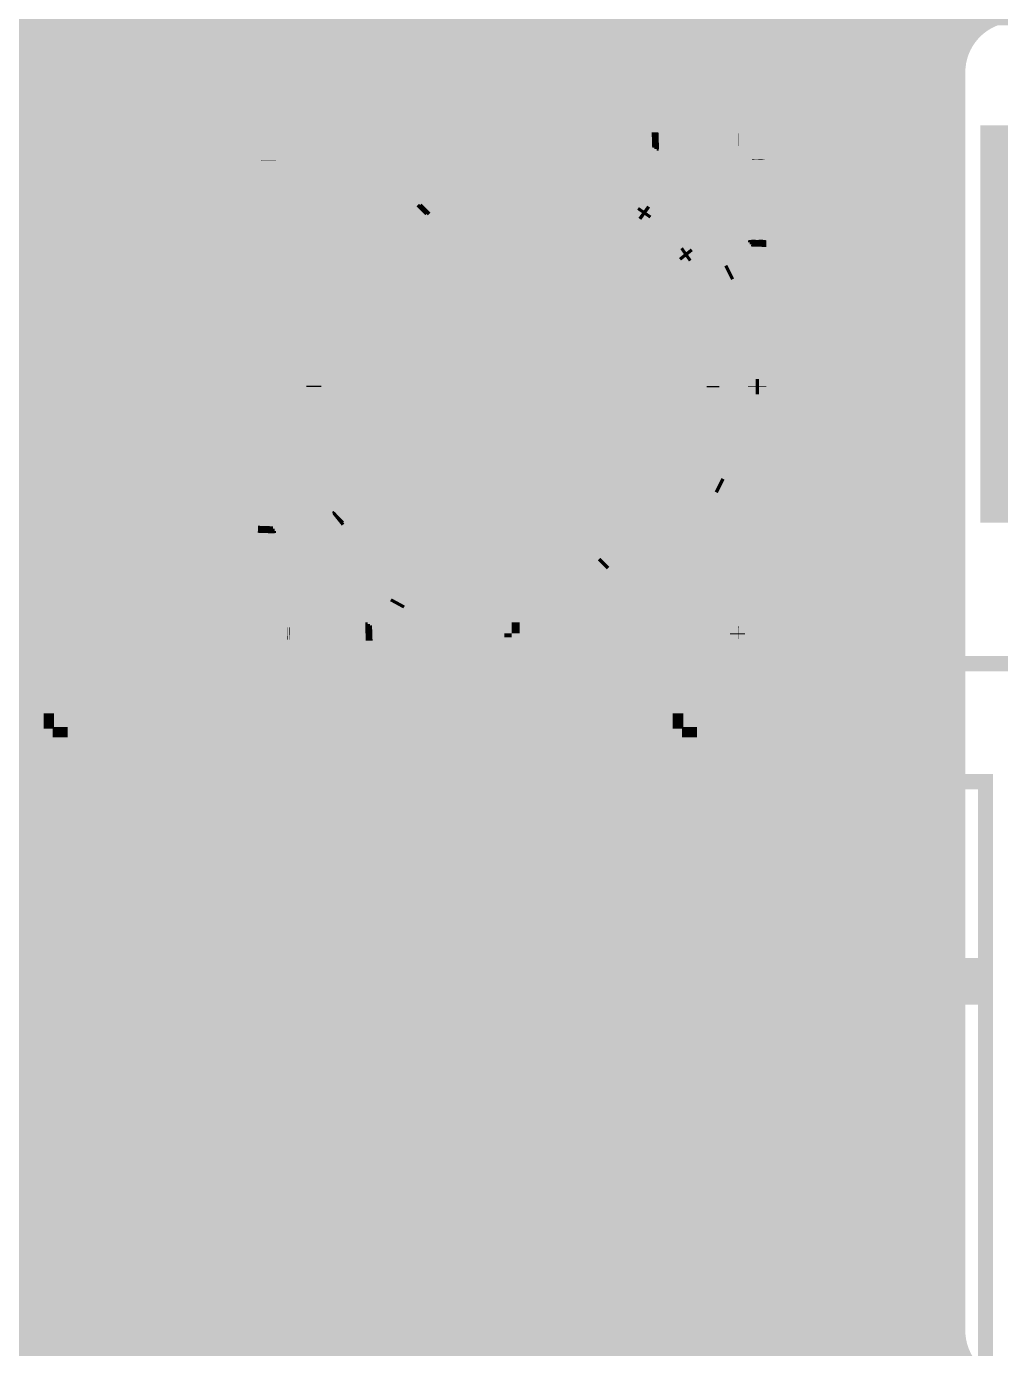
# Model space of a CAD drawing. Extents: x -18 to 155, y -91 to 215.
# Drawn here: x 106.22 to 116.05, y 187.78 to 201.12 of the extents above; entities that cross this region are included whole.
import ezdxf

# ---------------------------------------------------------------- set-up
doc = ezdxf.new("R2010")
doc.units = 0
doc.header["$MEASUREMENT"] = 0
doc.layers.get('0').update_dxf_attribs({"linetype": 'CONTINUOUS'})
for name, color, linetype in [('25-334-0_BOT', 7, 'CONTINUOUS'), ('25-334-0_DRD', 7, 'CONTINUOUS'), ('25-334-0_DRL', 2, 'CONTINUOUS'), ('25-334-0_IN1', 4, 'CONTINUOUS'), ('25-334-0_IN2', 3, 'CONTINUOUS'), ('25-334-0_SMT', 10, 'CONTINUOUS'), ('25-334-0_SPT', 14, 'CONTINUOUS'), ('25-334-0_SST', 12, 'CONTINUOUS'), ('25-334-0_TOP', 11, 'CONTINUOUS'), ('THRUHOLE_TAP', 15, 'CONTINUOUS')]:
    doc.layers.add(name, color=color, linetype=linetype)

# ---------------------------------------------------------------- blocks, each defined once
blk = doc.blocks.new('ROUND_67')
at = {"const_width": 0.35052}
blk.add_lwpolyline([(-0.17526, 0, 1), (0.17526, 0, 1)], format="xyb", close=True, dxfattribs=at)
blk = doc.blocks.new('ROUND_89')
at = {"const_width": 0.10033}
blk.add_lwpolyline([(-0.050164, 0, 1), (0.050164, 0, 1)], format="xyb", close=True, dxfattribs=at)
blk = doc.blocks.new('ROUND_70')
at = {"const_width": 0.35052}
blk.add_lwpolyline([(-0.17526, 0, 1), (0.17526, 0, 1)], format="xyb", close=True, dxfattribs=at)
blk = doc.blocks.new('RECTANGLE_5')
blk.add_solid([(0.4826, 0.4064), (0.4826, -0.4064), (-0.4826, 0.4064), (-0.4826, -0.4064)])
blk = doc.blocks.new('RECTANGLE_6')
blk.add_solid([(1.12522, 1.14935), (1.12522, -1.14935), (-1.12522, 1.14935), (-1.12522, -1.14935)])
blk = doc.blocks.new('RECTANGLE_42')
blk.add_solid([(0.8636, 2.0066), (0.8636, -2.0066), (-0.8636, 2.0066), (-0.8636, -2.0066)])
blk = doc.blocks.new('ROUND_36')
at = {"const_width": 0.23749}
blk.add_lwpolyline([(-0.118744, 0, 1), (0.118744, 0, 1)], format="xyb", close=True, dxfattribs=at)
blk = doc.blocks.new('ROUND_77')
at = {"const_width": 0.10033}
blk.add_lwpolyline([(-0.050164, 0, 1), (0.050164, 0, 1)], format="xyb", close=True, dxfattribs=at)

msp = doc.modelspace()

# ---------------------------------------------------------------- linework, layer by layer
at = {"layer": '25-334-0_BOT', "const_width": 0.254}
for points in [[(106.299, 214.122), (106.299, 179.0446)], [(106.5276, 214.122), (106.5276, 179.0446)], [(106.7562, 214.122), (106.7562, 179.0446)], [(106.9848, 214.122), (106.9848, 179.0446)], [(107.2134, 214.122), (107.2134, 179.0446)], [(107.442, 214.122), (107.442, 179.0446)], [(107.6706, 214.122), (107.6706, 179.0446)], [(107.8992, 214.122), (107.8992, 179.0446)], [(108.1278, 214.122), (108.1278, 179.0446)], [(108.3564, 214.122), (108.3564, 179.0446)], [(108.585, 214.122), (108.585, 179.0446)], [(108.8136, 214.122), (108.8136, 179.0446)], [(109.0422, 214.122), (109.0422, 179.0446)], [(109.2708, 214.122), (109.2708, 179.0446)], [(109.4994, 214.122), (109.4994, 179.0446)], [(109.728, 214.122), (109.728, 179.0446)], [(109.9566, 214.122), (109.9566, 179.0446)], [(110.1852, 214.122), (110.1852, 179.0446)], [(110.4138, 214.122), (110.4138, 179.0446)], [(110.6424, 214.122), (110.6424, 179.0446)], [(110.871, 214.122), (110.871, 179.0446)], [(111.0996, 214.122), (111.0996, 179.0446)], [(111.3282, 214.122), (111.3282, 179.0446)], [(111.5568, 214.122), (111.5568, 179.0446)], [(111.7854, 214.122), (111.7854, 179.0446)], [(112.014, 214.122), (112.014, 179.0446)], [(112.2426, 214.122), (112.2426, 179.0446)], [(112.4712, 214.122), (112.4712, 179.0446)], [(112.6998, 214.122), (112.6998, 179.0446)], [(112.9284, 214.122), (112.9284, 179.0446)], [(113.157, 214.122), (113.157, 179.0446)], [(113.3856, 214.122), (113.3856, 179.18938)], [(113.6142, 214.122), (113.6142, 179.2732)], [(113.8428, 214.122), (113.8428, 179.29098)], [(114.0714, 214.122), (114.0714, 179.24526)], [(114.3, 214.122), (114.3, 179.12588)], [(114.5286, 214.122), (114.5286, 178.87442)], [(114.7572, 203.59624), (114.7572, 166.1922)], [(114.9858, 203.59624), (114.9858, 166.4208)], [(115.2144, 203.59624), (115.2144, 166.6494)], [(115.443, 203.59624), (115.443, 166.878)], [(115.6716, 203.59624), (115.6716, 201.0029)], [(115.9002, 203.59624), (115.9002, 201.21626)], [(115.85956, 201.1934), (103.632, 201.1934)], [(115.64874, 200.9648), (103.68534, 200.9648)], [(115.57508, 200.7362), (103.70566, 200.7362)], [(115.57, 200.66), (115.57, 187.96)], [(115.57, 200.5076), (103.70058, 200.5076)], [(115.57, 200.279), (103.66248, 200.279)], [(115.57, 200.0504), (103.59136, 200.0504)], [(115.57, 199.8218), (103.48468, 199.8218)], [(115.57, 199.5932), (103.33228, 199.5932)], [(115.57, 199.3646), (103.11638, 199.3646)], [(115.57, 199.136), (102.79126, 199.136)], [(115.57, 198.9074), (95.758, 198.9074)], [(115.57, 198.6788), (95.758, 198.6788)], [(115.57, 198.4502), (95.758, 198.4502)], [(115.57, 198.2216), (95.758, 198.2216)], [(115.57, 197.993), (95.758, 197.993)], [(115.57, 197.7644), (95.758, 197.7644)], [(115.57, 197.5358), (95.758, 197.5358)], [(115.57, 197.3072), (95.758, 197.3072)], [(115.57, 197.0786), (95.758, 197.0786)], [(115.57, 196.85), (95.758, 196.85)], [(115.57, 196.6214), (95.758, 196.6214)], [(115.57, 196.3928), (95.758, 196.3928)], [(115.57, 196.1642), (95.758, 196.1642)], [(115.57, 195.9356), (95.758, 195.9356)], [(115.57, 195.707), (95.758, 195.707)], [(115.57, 195.4784), (95.758, 195.4784)], [(115.57, 195.2498), (95.758, 195.2498)], [(115.57, 195.0212), (95.758, 195.0212)], [(115.57, 194.7926), (95.758, 194.7926)], [(115.57, 194.564), (95.758, 194.564)], [(115.57, 194.3354), (102.5398, 194.3354)], [(115.57, 194.1068), (102.97668, 194.1068)], [(115.57, 193.8782), (103.23576, 193.8782)], [(115.57, 193.6496), (103.4161, 193.6496)], [(115.57, 193.421), (103.5431, 193.421)], [(115.57, 193.1924), (103.632, 193.1924)], [(115.57, 192.9638), (103.68534, 192.9638)], [(115.57, 192.7352), (103.70566, 192.7352)], [(115.57, 192.5066), (103.69804, 192.5066)], [(115.57, 192.278), (103.66248, 192.278)], [(115.57, 192.0494), (103.59136, 192.0494)], [(115.57, 191.8208), (103.48468, 191.8208)], [(115.57, 191.5922), (103.33228, 191.5922)], [(115.57, 191.3636), (103.11638, 191.3636)], [(115.57, 191.135), (102.78872, 191.135)], [(115.57, 190.9064), (94.6404, 190.9064)], [(115.57, 190.6778), (94.4118, 190.6778)], [(115.57, 190.4492), (94.1832, 190.4492)], [(115.57, 190.2206), (93.9546, 190.2206)], [(115.57, 189.992), (93.726, 189.992)], [(115.57, 189.7634), (93.4974, 189.7634)], [(115.57, 189.5348), (93.2688, 189.5348)], [(115.57, 189.3062), (93.0402, 189.3062)], [(115.57, 189.0776), (92.8116, 189.0776)], [(115.57, 188.849), (92.583, 188.849)], [(115.57, 188.6204), (92.3544, 188.6204)], [(115.57, 188.3918), (92.1258, 188.3918)], [(115.57, 188.1632), (91.8972, 188.1632)], [(115.57, 187.9346), (91.6686, 187.9346)], [(115.62334, 187.706), (91.44, 187.706)]]:
    msp.add_lwpolyline(points, dxfattribs=at)
for points in [[(116.205, 201.295, 0.4142136), (115.57, 200.66)], [(115.57, 187.96, 0.4142136), (116.205, 187.325)]]:
    msp.add_lwpolyline(points, format="xyb", dxfattribs=at)
at = {"layer": '25-334-0_DRD', "const_width": 0.254}
for points in [[(111.76, 191.135), (110.49, 189.865)], [(111.76, 189.865), (110.49, 191.135)], [(111.76, 191.135), (110.49, 189.865)], [(111.76, 189.865), (110.49, 191.135)]]:
    msp.add_lwpolyline(points, dxfattribs=at)
at = {"layer": '25-334-0_SMT', "const_width": 0.127}
for points in [[(108.8517, 199.9742, 0.4142136), (108.65358, 199.77608)], [(113.60912, 199.7837, 0.4142136), (113.411, 199.98182)], [(110.20298, 199.263, 0.2845461), (109.11078, 197.4977)], [(113.15192, 197.49262, 0.2736465), (112.03432, 199.29602)], [(109.11078, 197.485, 0.2736465), (110.22838, 195.6816)], [(112.05972, 195.71462, 0.2848581), (113.15446, 197.47992)], [(113.411, 195.00342, 0.4142136), (113.60912, 195.20154)], [(108.65358, 195.19392, 0.4142136), (108.8517, 194.9958)]]:
    msp.add_lwpolyline(points, format="xyb", dxfattribs=at)
for points in [[(110.22838, 199.898), (108.69676, 199.898)], [(108.75518, 199.9488), (108.75518, 195.0212)], [(110.22838, 199.9742), (108.85678, 199.9742), (108.8517, 199.9742)], [(108.86948, 199.9742), (108.86948, 194.9958)], [(108.98378, 199.9742), (108.98378, 194.9958)], [(109.09808, 199.9742), (109.09808, 194.9958)], [(109.21238, 199.9742), (109.21238, 198.12508)], [(109.32668, 199.9742), (109.32668, 198.39686)], [(109.44098, 199.9742), (109.44098, 198.5899)], [(109.55528, 199.9742), (109.55528, 198.74484)], [(109.66958, 199.9742), (109.66958, 198.87438)], [(109.78388, 199.9742), (109.78388, 198.98106)], [(109.89818, 199.9742), (109.89818, 199.07504)], [(110.01248, 199.9742), (110.01248, 199.15378)], [(110.12678, 199.9742), (110.12678, 199.22236)], [(110.22838, 199.9742), (110.22838, 199.2884)], [(112.03432, 199.98182), (112.03432, 199.29602)], [(113.40592, 199.98182), (112.03432, 199.98182)], [(113.56594, 199.90562), (112.03432, 199.90562)], [(112.13592, 199.98182), (112.13592, 199.2376)], [(112.25022, 199.98182), (112.25022, 199.16648)], [(112.36452, 199.98182), (112.36452, 199.08012)], [(112.47882, 199.98182), (112.47882, 198.9836)], [(112.59312, 199.98182), (112.59312, 198.8693)], [(112.70742, 199.98182), (112.70742, 198.73722)], [(112.82172, 199.98182), (112.82172, 198.57466)], [(112.93602, 199.98182), (112.93602, 198.374)], [(113.05032, 199.98182), (113.05032, 198.09206)], [(113.16462, 199.98182), (113.16462, 195.00342)], [(113.27892, 199.98182), (113.27892, 195.00342)], [(113.39322, 199.98182), (113.39322, 195.00342)], [(113.411, 199.98182), (113.40592, 199.98182)], [(113.50752, 199.95642), (113.50752, 195.02882)], [(110.22838, 199.7837), (108.65358, 199.7837)], [(108.65358, 199.77608), (108.65364, 199.771)], [(108.65358, 199.771), (108.65358, 195.199), (108.65358, 195.19392)], [(113.60912, 199.79132), (112.03432, 199.79132)], [(113.60912, 199.77862), (113.60892, 199.78369)], [(113.60912, 199.77862), (113.60912, 195.20662), (113.60912, 195.20154)], [(110.22838, 199.6694), (108.65358, 199.6694)], [(113.60912, 199.67702), (112.03432, 199.67702)], [(110.22838, 199.5551), (108.65358, 199.5551)], [(113.60912, 199.56272), (112.03432, 199.56272)], [(110.22838, 199.4408), (108.65358, 199.4408)], [(113.60912, 199.44842), (112.03432, 199.44842)], [(113.60912, 199.33412), (112.03432, 199.33412)], [(110.22838, 199.3265), (108.65358, 199.3265)], [(110.10646, 199.2122), (108.65358, 199.2122)], [(110.22838, 199.2884), (110.20298, 199.263)], [(113.60912, 199.21982), (112.16894, 199.21982)], [(109.92866, 199.0979), (108.65358, 199.0979)], [(113.60912, 199.10552), (112.33404, 199.10552)], [(109.78388, 198.9836), (108.65358, 198.9836)], [(113.60912, 198.99122), (112.4712, 198.99122)], [(109.6645, 198.8693), (108.65358, 198.8693)], [(113.60912, 198.87692), (112.58804, 198.87692)], [(109.5629, 198.755), (108.65358, 198.755)], [(113.60912, 198.76262), (112.6871, 198.76262)], [(109.474, 198.6407), (108.65358, 198.6407)], [(113.60912, 198.64832), (112.77346, 198.64832)], [(113.60912, 198.53402), (112.84712, 198.53402)], [(109.3978, 198.5264), (108.65358, 198.5264)], [(109.3343, 198.4121), (108.65358, 198.4121)], [(113.60912, 198.41972), (112.91316, 198.41972)], [(109.27842, 198.2978), (108.65358, 198.2978)], [(113.60912, 198.30542), (112.96904, 198.30542)], [(109.2327, 198.1835), (108.65358, 198.1835)], [(113.60912, 198.19112), (113.0173, 198.19112)], [(109.1946, 198.0692), (108.65358, 198.0692)], [(113.60912, 198.07682), (113.0554, 198.07682)], [(109.16412, 197.9549), (108.65358, 197.9549)], [(113.60912, 197.96252), (113.08842, 197.96252)], [(109.13872, 197.8406), (108.65358, 197.8406)], [(113.60912, 197.84822), (113.11382, 197.84822)], [(113.60912, 197.73392), (113.13414, 197.73392)], [(109.12348, 197.7263), (108.65358, 197.7263)], [(109.11332, 197.612), (108.65358, 197.612)], [(113.60912, 197.61962), (113.14684, 197.61962)], [(109.11078, 197.4977), (108.65358, 197.4977)], [(109.11078, 197.4977), (109.11078, 197.485)], [(113.60912, 197.50532), (113.15192, 197.50532)], [(113.15192, 197.49262), (113.15192, 197.47992)], [(109.11586, 197.3834), (108.65358, 197.3834)], [(113.60912, 197.39102), (113.15192, 197.39102)], [(109.12602, 197.2691), (108.65358, 197.2691)], [(113.60912, 197.27672), (113.14176, 197.27672)], [(109.1438, 197.1548), (108.65358, 197.1548)], [(113.60912, 197.16242), (113.12652, 197.16242)], [(109.16666, 197.0405), (108.65358, 197.0405)], [(113.60912, 196.93382), (113.07572, 196.93382)], [(113.60912, 197.04812), (113.1062, 197.04812)], [(109.19968, 196.9262), (108.65358, 196.9262)], [(109.23778, 196.8119), (108.65358, 196.8119)], [(109.21238, 196.88302), (109.21238, 194.9958)], [(113.60912, 196.81952), (113.04016, 196.81952)], [(113.05032, 196.85254), (113.05032, 195.00342)], [(109.2835, 196.6976), (108.65358, 196.6976)], [(113.60912, 196.70522), (112.99444, 196.70522)], [(109.33684, 196.5833), (108.65358, 196.5833)], [(109.32668, 196.60362), (109.32668, 194.9958)], [(112.93602, 196.58076), (112.93602, 195.00342)], [(113.60912, 196.59092), (112.9411, 196.59092)], [(109.40034, 196.469), (108.65358, 196.469)], [(109.44098, 196.40042), (109.44098, 194.9958)], [(113.60912, 196.47662), (112.88014, 196.47662)], [(109.47146, 196.3547), (108.65358, 196.3547)], [(113.60912, 196.36232), (112.80648, 196.36232)], [(112.82172, 196.38518), (112.82172, 195.00342)], [(109.55528, 196.2404), (108.65358, 196.2404)], [(109.55528, 196.2404), (109.55528, 194.9958)], [(113.60912, 196.13372), (112.6236, 196.13372)], [(112.70742, 196.23024), (112.70742, 195.00342)], [(113.60912, 196.24802), (112.72012, 196.24802)], [(109.6518, 196.1261), (108.65358, 196.1261)], [(109.76356, 196.0118), (108.65358, 196.0118)], [(109.66958, 196.10832), (109.66958, 194.9958)], [(113.60912, 196.01942), (112.50676, 196.01942)], [(112.59312, 196.10324), (112.59312, 195.00342)], [(109.89564, 195.8975), (108.65358, 195.8975)], [(109.78388, 195.99402), (109.78388, 194.9958)], [(109.89818, 195.89496), (109.89818, 194.9958)], [(112.36452, 195.90258), (112.36452, 195.00342)], [(113.60912, 195.90512), (112.36706, 195.90512)], [(112.47882, 195.99402), (112.47882, 195.00342)], [(110.05566, 195.7832), (108.65358, 195.7832)], [(110.01248, 195.81114), (110.01248, 194.9958)], [(110.12678, 195.73748), (110.12678, 194.9958)], [(112.13592, 195.75526), (112.13592, 195.00342)], [(113.60912, 195.79082), (112.19942, 195.79082)], [(112.25022, 195.82384), (112.25022, 195.00342)], [(110.22838, 195.6689), (108.65358, 195.6689)], [(110.22838, 195.6816), (110.22838, 194.9958)], [(112.05972, 195.71462), (112.03432, 195.68922)], [(112.03432, 195.68922), (112.03432, 195.00342)], [(113.60912, 195.67652), (112.03432, 195.67652)], [(110.22838, 195.5546), (108.65358, 195.5546)], [(113.60912, 195.56222), (112.03432, 195.56222)], [(110.22838, 195.4403), (108.65358, 195.4403)], [(113.60912, 195.44792), (112.03432, 195.44792)], [(113.60912, 195.33362), (112.03432, 195.33362)], [(110.22838, 195.326), (108.65358, 195.326)], [(110.22838, 195.2117), (108.65358, 195.2117)], [(113.60912, 195.21932), (112.03432, 195.21932)], [(110.22838, 195.0974), (108.67898, 195.0974)], [(113.58372, 195.10502), (112.03432, 195.10502)], [(108.8517, 194.9958), (108.85678, 194.99586)], [(110.22838, 194.9958), (108.85678, 194.9958)], [(113.40592, 195.00342), (112.03432, 195.00342)], [(113.40592, 195.00342), (113.411, 195.00336)]]:
    msp.add_lwpolyline(points, dxfattribs=at)
at = {"layer": '25-334-0_SPT', "const_width": 0.127}
for points in [[(108.8771, 199.9742, 0.4142136), (108.67898, 199.77608)], [(113.60912, 199.7837, 0.4142136), (113.411, 199.98182)], [(110.22838, 199.263, 0.2845461), (109.13618, 197.4977)], [(113.15192, 197.49262, 0.2736465), (112.03432, 199.29602)], [(109.13618, 197.485, 0.2736465), (110.25378, 195.6816)], [(112.05972, 195.71462, 0.2848581), (113.15446, 197.47992)], [(113.411, 195.00342, 0.4142136), (113.60912, 195.20154)], [(108.67898, 195.19392, 0.4142136), (108.8771, 194.9958)]]:
    msp.add_lwpolyline(points, format="xyb", dxfattribs=at)
for points in [[(110.25378, 199.898), (108.72216, 199.898)], [(108.78058, 199.9488), (108.78058, 195.0212)], [(110.25378, 199.9742), (108.88218, 199.9742), (108.8771, 199.9742)], [(108.89488, 199.9742), (108.89488, 194.9958)], [(109.00918, 199.9742), (109.00918, 194.9958)], [(109.12348, 199.9742), (109.12348, 194.9958)], [(109.23778, 199.9742), (109.23778, 198.12508)], [(109.35208, 199.9742), (109.35208, 198.39686)], [(109.46638, 199.9742), (109.46638, 198.5899)], [(109.58068, 199.9742), (109.58068, 198.74484)], [(109.69498, 199.9742), (109.69498, 198.87438)], [(109.80928, 199.9742), (109.80928, 198.98106)], [(109.92358, 199.9742), (109.92358, 199.07504)], [(110.03788, 199.9742), (110.03788, 199.15378)], [(110.15218, 199.9742), (110.15218, 199.22236)], [(110.25378, 199.9742), (110.25378, 199.2884)], [(112.03432, 199.98182), (112.03432, 199.29602)], [(113.40592, 199.98182), (112.03432, 199.98182)], [(113.56594, 199.90562), (112.03432, 199.90562)], [(112.13592, 199.98182), (112.13592, 199.2376)], [(112.25022, 199.98182), (112.25022, 199.16648)], [(112.36452, 199.98182), (112.36452, 199.08012)], [(112.47882, 199.98182), (112.47882, 198.9836)], [(112.59312, 199.98182), (112.59312, 198.8693)], [(112.70742, 199.98182), (112.70742, 198.73722)], [(112.82172, 199.98182), (112.82172, 198.57466)], [(112.93602, 199.98182), (112.93602, 198.374)], [(113.05032, 199.98182), (113.05032, 198.09206)], [(113.16462, 199.98182), (113.16462, 195.00342)], [(113.27892, 199.98182), (113.27892, 195.00342)], [(113.39322, 199.98182), (113.39322, 195.00342)], [(113.411, 199.98182), (113.40592, 199.98182)], [(113.50752, 199.95642), (113.50752, 195.02882)], [(110.25378, 199.7837), (108.67898, 199.7837)], [(108.67898, 199.77608), (108.67904, 199.771)], [(108.67898, 199.771), (108.67898, 195.199), (108.67898, 195.19392)], [(113.60912, 199.79132), (112.03432, 199.79132)], [(113.60912, 199.77862), (113.60892, 199.78369)], [(113.60912, 199.77862), (113.60912, 195.20662), (113.60912, 195.20154)], [(110.25378, 199.6694), (108.67898, 199.6694)], [(113.60912, 199.67702), (112.03432, 199.67702)], [(110.25378, 199.5551), (108.67898, 199.5551)], [(113.60912, 199.56272), (112.03432, 199.56272)], [(110.25378, 199.4408), (108.67898, 199.4408)], [(113.60912, 199.44842), (112.03432, 199.44842)], [(113.60912, 199.33412), (112.03432, 199.33412)], [(110.25378, 199.3265), (108.67898, 199.3265)], [(110.13186, 199.2122), (108.67898, 199.2122)], [(110.25378, 199.2884), (110.22838, 199.263)], [(113.60912, 199.21982), (112.16894, 199.21982)], [(109.95406, 199.0979), (108.67898, 199.0979)], [(113.60912, 199.10552), (112.33404, 199.10552)], [(109.80928, 198.9836), (108.67898, 198.9836)], [(113.60912, 198.99122), (112.4712, 198.99122)], [(109.6899, 198.8693), (108.67898, 198.8693)], [(113.60912, 198.87692), (112.58804, 198.87692)], [(109.5883, 198.755), (108.67898, 198.755)], [(113.60912, 198.76262), (112.6871, 198.76262)], [(109.4994, 198.6407), (108.67898, 198.6407)], [(113.60912, 198.64832), (112.77346, 198.64832)], [(113.60912, 198.53402), (112.84712, 198.53402)], [(109.4232, 198.5264), (108.67898, 198.5264)], [(109.3597, 198.4121), (108.67898, 198.4121)], [(113.60912, 198.41972), (112.91316, 198.41972)], [(109.30382, 198.2978), (108.67898, 198.2978)], [(113.60912, 198.30542), (112.96904, 198.30542)], [(109.2581, 198.1835), (108.67898, 198.1835)], [(113.60912, 198.19112), (113.0173, 198.19112)], [(109.22, 198.0692), (108.67898, 198.0692)], [(113.60912, 198.07682), (113.0554, 198.07682)], [(109.18952, 197.9549), (108.67898, 197.9549)], [(113.60912, 197.96252), (113.08842, 197.96252)], [(109.16412, 197.8406), (108.67898, 197.8406)], [(113.60912, 197.84822), (113.11382, 197.84822)], [(113.60912, 197.73392), (113.13414, 197.73392)], [(109.14888, 197.7263), (108.67898, 197.7263)], [(109.13872, 197.612), (108.67898, 197.612)], [(113.60912, 197.61962), (113.14684, 197.61962)], [(109.13618, 197.4977), (108.67898, 197.4977)], [(109.13618, 197.4977), (109.13618, 197.485)], [(113.60912, 197.50532), (113.15192, 197.50532)], [(113.15192, 197.49262), (113.15192, 197.47992)], [(109.14126, 197.3834), (108.67898, 197.3834)], [(113.60912, 197.39102), (113.15192, 197.39102)], [(109.15142, 197.2691), (108.67898, 197.2691)], [(113.60912, 197.27672), (113.14176, 197.27672)], [(109.1692, 197.1548), (108.67898, 197.1548)], [(113.60912, 197.16242), (113.12652, 197.16242)], [(109.19206, 197.0405), (108.67898, 197.0405)], [(113.60912, 196.93382), (113.07572, 196.93382)], [(113.60912, 197.04812), (113.1062, 197.04812)], [(109.22508, 196.9262), (108.67898, 196.9262)], [(109.26318, 196.8119), (108.67898, 196.8119)], [(109.23778, 196.88302), (109.23778, 194.9958)], [(113.60912, 196.81952), (113.04016, 196.81952)], [(113.05032, 196.85254), (113.05032, 195.00342)], [(109.3089, 196.6976), (108.67898, 196.6976)], [(113.60912, 196.70522), (112.99444, 196.70522)], [(109.36224, 196.5833), (108.67898, 196.5833)], [(109.35208, 196.60362), (109.35208, 194.9958)], [(112.93602, 196.58076), (112.93602, 195.00342)], [(113.60912, 196.59092), (112.9411, 196.59092)], [(109.42574, 196.469), (108.67898, 196.469)], [(109.46638, 196.40042), (109.46638, 194.9958)], [(113.60912, 196.47662), (112.88014, 196.47662)], [(109.49686, 196.3547), (108.67898, 196.3547)], [(113.60912, 196.36232), (112.80648, 196.36232)], [(112.82172, 196.38518), (112.82172, 195.00342)], [(109.58068, 196.2404), (108.67898, 196.2404)], [(109.58068, 196.2404), (109.58068, 194.9958)], [(113.60912, 196.13372), (112.6236, 196.13372)], [(112.70742, 196.23024), (112.70742, 195.00342)], [(113.60912, 196.24802), (112.72012, 196.24802)], [(109.6772, 196.1261), (108.67898, 196.1261)], [(109.78896, 196.0118), (108.67898, 196.0118)], [(109.69498, 196.10832), (109.69498, 194.9958)], [(113.60912, 196.01942), (112.50676, 196.01942)], [(112.59312, 196.10324), (112.59312, 195.00342)], [(109.92104, 195.8975), (108.67898, 195.8975)], [(109.80928, 195.99402), (109.80928, 194.9958)], [(109.92358, 195.89496), (109.92358, 194.9958)], [(112.36452, 195.90258), (112.36452, 195.00342)], [(113.60912, 195.90512), (112.36706, 195.90512)], [(112.47882, 195.99402), (112.47882, 195.00342)], [(110.08106, 195.7832), (108.67898, 195.7832)], [(110.03788, 195.81114), (110.03788, 194.9958)], [(110.15218, 195.73748), (110.15218, 194.9958)], [(112.13592, 195.75526), (112.13592, 195.00342)], [(113.60912, 195.79082), (112.19942, 195.79082)], [(112.25022, 195.82384), (112.25022, 195.00342)], [(110.25378, 195.6689), (108.67898, 195.6689)], [(110.25378, 195.6816), (110.25378, 194.9958)], [(112.05972, 195.71462), (112.03432, 195.68922)], [(112.03432, 195.68922), (112.03432, 195.00342)], [(113.60912, 195.67652), (112.03432, 195.67652)], [(110.25378, 195.5546), (108.67898, 195.5546)], [(113.60912, 195.56222), (112.03432, 195.56222)], [(110.25378, 195.4403), (108.67898, 195.4403)], [(113.60912, 195.44792), (112.03432, 195.44792)], [(113.60912, 195.33362), (112.03432, 195.33362)], [(110.25378, 195.326), (108.67898, 195.326)], [(110.25378, 195.2117), (108.67898, 195.2117)], [(113.60912, 195.21932), (112.03432, 195.21932)], [(110.25378, 195.0974), (108.70438, 195.0974)], [(113.58372, 195.10502), (112.03432, 195.10502)], [(108.8771, 194.9958), (108.88218, 194.99586)], [(110.25378, 194.9958), (108.88218, 194.9958)], [(113.40592, 195.00342), (112.03432, 195.00342)], [(113.40592, 195.00342), (113.411, 195.00336)]]:
    msp.add_lwpolyline(points, dxfattribs=at)
at = {"layer": '25-334-0_SST'}
for points, const_width in [([(124.5616, 194.691), (124.5616, 201.549), (115.4684, 201.549), (115.4684, 194.691), (124.5616, 194.691)], 0.1524), ([(116.54282, 201.21118), (115.52682, 201.21118), (115.697, 201.0918)], 0.1524), ([(112.5347, 199.97674), (112.54486, 199.9488), (113.0173, 199.38492), (113.0427, 199.40524), (112.5728, 199.96658), (112.58296, 199.94626)], 0.1524), ([(108.32338, 194.6402), (113.98758, 194.6402), (113.98758, 200.279), (108.32338, 200.279), (108.32338, 194.6402)], 0.127), ([(113.59642, 198.92264), (113.59388, 198.92518), (113.03, 199.39508), (113.04016, 199.38238), (113.0173, 199.40524), (112.4585, 198.84644), (112.4839, 198.82358), (113.04016, 199.38238)], 0.1524), ([(110.0963, 199.5805), (110.1471, 199.5805), (110.1471, 199.98944), (109.54258, 199.98944), (108.6231, 199.0852), (108.6231, 198.51116), (109.07014, 198.51116), (109.1057, 198.57974), (109.13618, 198.63308), (109.23016, 198.78548), (109.26572, 198.83374), (109.37748, 198.97598), (109.41558, 199.0217), (109.45622, 199.06488), (109.4994, 199.10806), (109.54258, 199.1487), (109.58576, 199.18934), (109.63148, 199.22998), (109.72292, 199.30618), (109.77118, 199.34174), (109.97184, 199.47382), (110.02518, 199.50176), (110.07852, 199.53224), (110.13186, 199.55764), (110.109, 199.60336), (109.99978, 199.54748), (109.94644, 199.517), (109.7407, 199.38238), (109.69244, 199.34682), (109.4613, 199.14362), (109.41812, 199.10044), (109.37748, 199.05472), (109.33684, 199.009), (109.29874, 198.96074), (109.26064, 198.91248), (109.15396, 198.76262), (109.12094, 198.71182), (109.09046, 198.65848), (109.05998, 198.60514), (109.03966, 198.5645), (108.6739, 198.5645), (108.6739, 199.06234), (109.5629, 199.9361), (110.0963, 199.9361), (110.0963, 199.5805)], 0.1524), ([(109.5629, 199.9361), (112.55756, 199.9361), (112.55756, 199.98944), (109.54258, 199.98944)], 0.1524), ([(112.04448, 199.47128), (112.55756, 199.98436), (113.04016, 199.40778), (113.01984, 199.38238), (113.58626, 198.90994), (113.61166, 198.89978)], 0.1524), ([(111.12246, 199.97928), (111.12246, 199.94626), (111.36884, 199.93356), (111.46536, 199.9234), (111.51108, 199.91578), (111.65332, 199.89038), (111.69904, 199.87768), (111.74476, 199.86752), (111.8362, 199.84212), (111.88192, 199.82688), (111.9251, 199.81164), (112.014, 199.78116), (112.05718, 199.76338), (112.14354, 199.72528), (112.268, 199.66432), (112.28324, 199.6948), (112.15624, 199.75576), (112.11306, 199.77608), (112.06988, 199.79386), (111.93526, 199.84466), (111.89208, 199.8599), (111.84636, 199.8726), (111.80064, 199.88784), (111.75238, 199.898), (111.51616, 199.9488), (111.4679, 199.95642), (111.37138, 199.96658), (111.12246, 199.97928)], 0.1524), ([(113.11636, 198.46544), (113.57102, 198.9201), (113.01984, 199.38238), (112.55502, 199.9361), (112.10036, 199.48144)], 0.1524), ([(112.60328, 199.97928), (112.53468, 199.97695)], 0.1524), ([(112.60328, 199.96404), (112.55749, 199.96299)], 0.1524), ([(113.58118, 198.9455), (113.6015, 198.93788), (113.04016, 199.40778), (113.03, 199.39508), (112.5601, 199.95896), (112.55756, 199.9615)], 0.1524), ([(112.60328, 199.94626), (112.58296, 199.94605)], 0.1524), ([(113.04016, 199.40778), (113.61928, 198.92264), (113.1062, 198.40956), (113.08842, 198.44766)], 0.1524), ([(112.44326, 199.25284), (112.4712, 199.23252)], 0.1524), ([(112.46612, 199.25538), (112.44834, 199.22998)], 0.1524), ([(108.6739, 199.06234), (108.6739, 196.05498), (108.6231, 196.05498), (108.6231, 199.0852)], 0.1524), ([(113.57102, 195.21424), (113.57102, 198.92264), (113.62436, 198.92264), (113.62436, 195.21424)], 0.1524), ([(113.58118, 198.9455), (113.58038, 198.96832)], 0.1524), ([(113.59642, 198.92264), (113.59642, 198.96836)], 0.1524), ([(113.61166, 198.89978), (113.61399, 198.96836)], 0.1524), ([(112.8903, 198.8312), (112.8649, 198.81342)], 0.1524), ([(112.88776, 198.80834), (112.86744, 198.83374)], 0.1524), ([(108.91774, 196.3293), (108.94822, 196.34454), (108.88472, 196.469), (108.86694, 196.51218), (108.84916, 196.55536), (108.83138, 196.59854), (108.8136, 196.64172), (108.79836, 196.6849), (108.78312, 196.73062), (108.77042, 196.77634), (108.75772, 196.82206), (108.74502, 196.86778), (108.73232, 196.9135), (108.72216, 196.95922), (108.69676, 197.09892), (108.68914, 197.14718), (108.68152, 197.19544), (108.67644, 197.2437), (108.66628, 197.48754), (108.66882, 197.62216), (108.6739, 197.70852), (108.67898, 197.75424), (108.68406, 197.79742), (108.72978, 198.05142), (108.73994, 198.09206), (108.7501, 198.13524), (108.8009, 198.2978), (108.81614, 198.3359), (108.83138, 198.37654), (108.84662, 198.41464), (108.89742, 198.53148), (108.86694, 198.54418), (108.84916, 198.50608), (108.81614, 198.42734), (108.79836, 198.38924), (108.78566, 198.3486), (108.77042, 198.30796), (108.71962, 198.14286), (108.70692, 198.10222), (108.69676, 198.05904), (108.68914, 198.01586), (108.67898, 197.97268), (108.66374, 197.88886), (108.65612, 197.84314), (108.65104, 197.79996), (108.64596, 197.75678), (108.64088, 197.71106), (108.6358, 197.62216), (108.63326, 197.48754), (108.64342, 197.24116), (108.6485, 197.19036), (108.65612, 197.1421), (108.66374, 197.09384), (108.712, 196.85762), (108.7247, 196.8119), (108.7374, 196.76618), (108.75264, 196.72046), (108.76788, 196.67474), (108.81868, 196.54266), (108.83646, 196.49948), (108.85678, 196.4563), (108.91774, 196.3293)], 0.1524), ([(113.32972, 198.64832), (113.29924, 198.63308)], 0.1524), ([(106.79176, 197.49262), (106.79176, 197.90918), (107.80776, 197.90918)], 0.1524), ([(113.58118, 197.48754), (113.58116, 197.49262)], 0.1524), ([(113.58118, 197.48754), (113.6142, 197.48754)], 0.1524), ([(113.6142, 197.48754), (113.61418, 197.49262)], 0.1524), ([(106.79176, 196.7738), (106.79176, 197.01002)], 0.1524), ([(106.79176, 196.89318), (107.80776, 196.89318), (107.63758, 197.01002)], 0.1524), ([(110.20298, 195.5038), (109.6899, 194.99072), (109.20476, 195.57238), (108.62564, 196.05498), (109.13872, 196.56806)], 0.1524), ([(109.1311, 196.50964), (108.67644, 196.05498), (109.23016, 195.5927), (109.6899, 195.03898), (110.14456, 195.49618)], 0.1524), ([(113.2332, 196.4817), (113.20272, 196.49694)], 0.1524), ([(113.6142, 195.2117), (113.6142, 196.50456), (113.21796, 196.50456), (113.21796, 196.47154), (113.58118, 196.47154), (113.58118, 195.199)], 0.1524), ([(109.78642, 196.12864), (109.76356, 196.1515), (109.20476, 195.5927), (109.23016, 195.56984), (109.78642, 196.12864)], 0.1524), ([(109.38002, 196.14134), (109.3597, 196.16674), (109.3724, 196.17944)], 0.1524), ([(109.38256, 196.1642), (109.35716, 196.14388)], 0.1524), ([(109.3724, 196.17944), (109.3597, 196.16674)], 0.1524), ([(108.6358, 196.08038), (108.6333, 196.00926)], 0.1524), ([(108.66628, 196.02958), (109.2073, 195.56984), (109.23016, 195.59524), (108.66374, 196.06768), (108.6358, 196.08038)], 0.1524), ([(108.65104, 196.05498), (108.64999, 196.00926)], 0.1524), ([(108.65104, 196.05498), (108.65358, 196.05244), (109.21746, 195.58254), (109.6899, 195.01866), (109.6899, 195.01612), (109.67466, 195.01104), (109.66704, 195.03136)], 0.1524), ([(108.66628, 196.02958), (108.66607, 196.00926)], 0.1524), ([(109.71276, 195.00088), (109.7026, 195.02628), (109.23016, 195.5927), (109.20476, 195.57238), (109.67466, 195.01104)], 0.1524), ([(112.14354, 195.42252), (112.14354, 194.99834), (113.3983, 194.99834)], 0.1524), ([(113.41354, 195.03136), (112.17656, 195.03136), (112.17656, 195.4022)], 0.1524), ([(109.97438, 195.3133), (109.95914, 195.28536)], 0.1524), ([(109.64418, 195.03136), (109.66703, 195.03162)], 0.1524), ([(109.64418, 195.01358), (109.68997, 195.01463)], 0.1524), ([(109.64418, 194.99834), (109.71277, 195.00067)], 0.1524), ([(113.3983, 194.98818), (109.6899, 194.98818), (109.6899, 195.03898), (113.411, 195.04152)], 0.1524), ([(111.12246, 194.9958), (111.12246, 195.03136), (111.11992, 195.03136)], 0.1524), ([(113.3983, 194.98818), (113.3983, 194.99834)], 0.1524), ([(106.426, 194.12204), (106.426, 193.87566)], 0.1524), ([(112.776, 194.12204), (112.776, 193.87566)], 0.1524), ([(106.5022, 194.11188), (106.39552, 194.11188)], 0.1524), ([(106.56316, 194.05092), (106.56316, 193.94678)], 0.1524), ([(112.8522, 194.11188), (112.74552, 194.11188)], 0.1524), ([(112.91316, 194.05092), (112.91316, 193.94678)], 0.1524), ([(106.57332, 193.97472), (106.32694, 193.97472)], 0.1524), ([(111.9505, 190.9445), (111.9505, 193.8655), (110.3122, 193.8655), (110.3122, 190.9445), (111.9505, 190.9445)], 0.1524), ([(112.92332, 193.97472), (112.67694, 193.97472)], 0.1524), ([(106.64952, 193.49974), (106.3498, 193.49974), (106.3498, 187.50026), (106.64952, 187.50026)], 0.1524), ([(109.25048, 193.49974), (109.5502, 193.49974), (109.5502, 187.50026), (109.25048, 187.50026)], 0.1524), ([(112.99952, 193.49974), (112.6998, 193.49974), (112.6998, 187.50026), (112.99952, 187.50026)], 0.1524), ([(115.60048, 193.49974), (115.9002, 193.49974), (115.9002, 187.50026), (115.60048, 187.50026)], 0.1524), ([(106.3625, 191.643), (106.3625, 191.3255)], 0.1524), ([(109.5375, 191.643), (106.3625, 191.643)], 0.1524), ([(106.4641, 191.643), (106.4641, 191.3255)], 0.1524), ([(106.60126, 191.643), (106.60126, 191.3255)], 0.1524), ([(106.73842, 191.643), (106.73842, 191.3255)], 0.1524), ([(106.87558, 191.643), (106.87558, 191.3255)], 0.1524), ([(107.01274, 191.643), (107.01274, 191.3255)], 0.1524), ([(107.1499, 191.643), (107.1499, 191.3255)], 0.1524), ([(107.28706, 191.643), (107.28706, 191.3255)], 0.1524), ([(107.42422, 191.643), (107.42422, 191.3255)], 0.1524), ([(107.56138, 191.643), (107.56138, 191.3255)], 0.1524), ([(107.69854, 191.643), (107.69854, 191.3255)], 0.1524), ([(107.8357, 191.643), (107.8357, 191.3255)], 0.1524), ([(107.97286, 191.643), (107.97286, 191.3255)], 0.1524), ([(108.11002, 191.643), (108.11002, 191.3255)], 0.1524), ([(108.24718, 191.643), (108.24718, 191.3255)], 0.1524), ([(108.38434, 191.643), (108.38434, 191.3255)], 0.1524), ([(108.5215, 191.643), (108.5215, 191.3255)], 0.1524), ([(108.65866, 191.643), (108.65866, 191.3255)], 0.1524), ([(108.79582, 191.643), (108.79582, 191.3255)], 0.1524), ([(108.93298, 191.643), (108.93298, 191.3255)], 0.1524), ([(109.07014, 191.643), (109.07014, 191.3255)], 0.1524), ([(109.2073, 191.643), (109.2073, 191.3255)], 0.1524), ([(109.34446, 191.643), (109.34446, 191.3255)], 0.1524), ([(109.48162, 191.643), (109.48162, 191.3255)], 0.1524), ([(109.5375, 191.643), (109.5375, 191.3255)], 0.1524), ([(112.7125, 191.643), (112.7125, 191.3255)], 0.1524), ([(115.8875, 191.643), (112.7125, 191.643)], 0.1524), ([(112.8141, 191.643), (112.8141, 191.3255)], 0.1524), ([(112.95126, 191.643), (112.95126, 191.3255)], 0.1524), ([(113.08842, 191.643), (113.08842, 191.3255)], 0.1524), ([(113.22558, 191.643), (113.22558, 191.3255)], 0.1524), ([(113.36274, 191.643), (113.36274, 191.3255)], 0.1524), ([(113.4999, 191.643), (113.4999, 191.3255)], 0.1524), ([(113.63706, 191.643), (113.63706, 191.3255)], 0.1524), ([(113.77422, 191.643), (113.77422, 191.3255)], 0.1524), ([(113.91138, 191.643), (113.91138, 191.3255)], 0.1524), ([(114.04854, 191.643), (114.04854, 191.3255)], 0.1524), ([(114.1857, 191.643), (114.1857, 191.3255)], 0.1524), ([(114.32286, 191.643), (114.32286, 191.3255)], 0.1524), ([(114.46002, 191.643), (114.46002, 191.3255)], 0.1524), ([(114.59718, 191.643), (114.59718, 191.3255)], 0.1524), ([(114.73434, 191.643), (114.73434, 191.3255)], 0.1524), ([(114.8715, 191.643), (114.8715, 191.3255)], 0.1524), ([(115.00866, 191.643), (115.00866, 191.3255)], 0.1524), ([(115.14582, 191.643), (115.14582, 191.3255)], 0.1524), ([(115.28298, 191.643), (115.28298, 191.3255)], 0.1524), ([(115.42014, 191.643), (115.42014, 191.3255)], 0.1524), ([(115.5573, 191.643), (115.5573, 191.3255)], 0.1524), ([(115.69446, 191.643), (115.69446, 191.3255)], 0.1524), ([(115.83162, 191.643), (115.83162, 191.3255)], 0.1524), ([(115.8875, 191.643), (115.8875, 191.3255)], 0.1524), ([(109.5375, 191.56426), (106.3625, 191.56426)], 0.1524), ([(115.8875, 191.56426), (112.7125, 191.56426)], 0.1524), ([(109.5375, 191.4271), (106.3625, 191.4271)], 0.1524), ([(109.5375, 191.3255), (106.3625, 191.3255)], 0.1524), ([(115.8875, 191.4271), (112.7125, 191.4271)], 0.1524), ([(115.8875, 191.3255), (112.7125, 191.3255)], 0.1524), ([(110.71606, 189.4713), (110.54842, 189.53226), (110.54842, 189.88786), (110.71606, 189.94628), (111.39424, 189.94628), (111.56442, 189.88786), (111.56442, 189.53226), (111.39424, 189.4713)], 0.1524), ([(110.54842, 188.9887), (111.56442, 188.6331), (111.56442, 189.10808)], 0.1524)]:
    msp.add_lwpolyline(points, dxfattribs=dict(at, const_width=const_width))
at = {"layer": '25-334-0_SST', "const_width": 0.1524}
for points in [[(113.6142, 198.96836, 0.4142136), (112.60328, 199.97928)], [(113.59896, 198.96836, 0.4142136), (112.60328, 199.96404)], [(113.58118, 198.96836, 0.4142136), (112.60328, 199.94626)], [(111.12246, 199.71004, 0.4142136), (108.89996, 197.48754)], [(111.12246, 199.67702, 0.4142136), (108.93552, 197.49008)], [(112.48136, 199.24522, 0.1660348), (111.12246, 199.70926)], [(112.4331, 199.24014, 0.1620988), (111.12246, 199.67651)], [(112.44834, 199.22998, 0.0536721), (112.04536, 199.47316)], [(112.46612, 199.25538, 0.0487989), (112.10014, 199.48099)], [(112.44326, 199.25284, 0.1797101), (112.36685, 199.0471)], [(112.4331, 199.24014, 0.1664185), (112.36702, 199.0471)], [(112.48136, 199.24522, 0.1972575), (112.40004, 199.0471)], [(112.4712, 199.23252, 0.1823268), (112.40126, 199.0471)], [(112.36706, 199.0471, 0.4142136), (112.68202, 198.73214)], [(112.36706, 199.0471, 0.4142136), (112.68202, 198.73214)], [(112.40008, 199.0471, 0.4142136), (112.68202, 198.76516)], [(112.40008, 199.0471, 0.4142136), (112.68202, 198.76516)], [(112.68202, 198.76516, 0.197256), (112.88011, 198.84647)], [(112.68202, 198.76516, 0.1807929), (112.86696, 198.83429)], [(112.68202, 198.73214, 0.1797099), (112.88762, 198.8085)], [(112.68202, 198.73214, 0.1664167), (112.87503, 198.79821)], [(113.31194, 197.48754, 0.1642446), (112.86444, 198.81307)], [(113.08842, 198.44766, 0.0471365), (112.87485, 198.79802)], [(113.11636, 198.46544, 0.0505341), (112.87962, 198.84604)], [(113.34496, 197.48754, 0.1639217), (112.89188, 198.8324)], [(113.58118, 197.49262, 0.1218501), (113.29908, 198.633)], [(113.6142, 197.49262, 0.1216549), (113.32889, 198.64788)], [(108.9025, 197.48754, 0.165982), (109.36589, 196.13008)], [(108.93552, 197.49008, 0.1620989), (109.37199, 196.17913)], [(111.12246, 195.26758, 0.4142136), (113.34242, 197.48754)], [(111.125, 195.3006, 0.4142136), (113.31194, 197.48754)], [(109.13872, 196.56806, 0.0547599), (109.38232, 196.16402)], [(109.1311, 196.50964, 0.0490986), (109.35712, 196.14385)], [(112.14354, 195.42252, 0.1677029), (113.20345, 196.49659)], [(112.17656, 195.4022, 0.1655129), (113.23395, 196.48134)], [(109.56544, 196.24548, 0.1810777), (109.35858, 196.16803)], [(109.56544, 196.21246, 0.1956263), (109.36684, 196.13167)], [(109.56544, 196.24548, 0.166419), (109.37242, 196.17941)], [(109.56544, 196.21246, 0.1823287), (109.37924, 196.14223)], [(109.8804, 195.93052, 0.4142136), (109.56544, 196.24548)], [(109.84738, 195.93052, 0.4142136), (109.56544, 196.21246)], [(109.84738, 195.92798, 0.4142136), (109.56544, 196.20992)], [(108.63326, 196.00926, 0.4142136), (109.64418, 194.99834)], [(108.65104, 196.00926, 0.4142136), (109.64418, 195.01612)], [(108.66628, 196.00926, 0.4142136), (109.64418, 195.03136)], [(109.7661, 195.72986, 0.1989124), (109.84922, 195.93052)], [(109.7661, 195.72986, 0.1972575), (109.84742, 195.92798)], [(109.81436, 195.73748, 0.1664185), (109.88044, 195.93052)], [(109.81436, 195.73748, 0.1664185), (109.88044, 195.93052)], [(109.7661, 195.72986, 0.0501327), (110.14407, 195.49517)], [(109.7661, 195.72986, 0.1658023), (111.12246, 195.26737)], [(109.81436, 195.73748, 0.0518212), (110.20378, 195.50554)], [(109.81436, 195.73748, 0.1620988), (111.125, 195.30111)], [(109.95914, 195.28536, 0.1222351), (111.11992, 194.99728)], [(109.97438, 195.3133, 0.1220701), (111.11992, 195.0294)], [(113.3983, 194.98818, 0.4142136), (113.62436, 195.21424)], [(113.3983, 194.99834, 0.4107693), (113.6142, 195.2117)], [(113.411, 195.04152, 0.3928793), (113.57102, 195.21424)], [(113.41354, 195.03136, 0.3663079), (113.58118, 195.199)], [(106.44886, 194.12458, 0.4142136), (106.3244, 194.00012)], [(106.57586, 194.00012, 0.4142136), (106.44886, 194.12712)], [(112.79886, 194.12458, 0.4142136), (112.6744, 194.00012)], [(112.92586, 194.00012, 0.4142136), (112.79886, 194.12712)], [(106.3244, 194.00012, 0.4142136), (106.44886, 193.87566)], [(106.44886, 193.87312, 0.4142136), (106.57586, 194.00012)], [(112.6744, 194.00012, 0.4142136), (112.79886, 193.87566)], [(112.79886, 193.87312, 0.4142136), (112.92586, 194.00012)]]:
    msp.add_lwpolyline(points, format="xyb", dxfattribs=at)
at = {"layer": '25-334-0_TOP'}
for points, const_width in [([(108.585, 208.5086), (108.585, 203.327), (106.807, 201.549), (106.807, 195.58), (107.95, 194.437), (107.95, 192.94856)], 0.635), ([(114.3, 192.94856), (114.935, 193.58356), (114.935, 201.168), (116.205, 202.438), (116.205, 205.105)], 0.635), ([(107.95, 192.94856), (107.85856, 193.04), (106.934, 193.04), (101.95052, 198.02348), (101.95052, 200.68032)], 1.27), ([(110.363, 200.025), (108.585, 200.025), (108.585, 194.945)], 0.127), ([(108.6993, 200.025), (108.6993, 194.945)], 0.127), ([(108.8136, 200.025), (108.8136, 194.945)], 0.127), ([(108.9279, 200.025), (108.9279, 194.945)], 0.127), ([(109.0422, 200.025), (109.0422, 194.945)], 0.127), ([(109.1565, 200.025), (109.1565, 194.945)], 0.127), ([(109.2708, 200.025), (109.2708, 194.945)], 0.127), ([(109.3851, 200.025), (109.3851, 194.945)], 0.127), ([(109.4994, 200.025), (109.4994, 194.945)], 0.127), ([(109.6137, 200.025), (109.6137, 194.945)], 0.127), ([(109.728, 200.025), (109.728, 194.945)], 0.127), ([(109.8423, 200.025), (109.8423, 194.945)], 0.127), ([(109.9566, 200.025), (109.9566, 194.945)], 0.127), ([(110.0709, 200.025), (110.0709, 194.945)], 0.127), ([(110.1852, 200.025), (110.1852, 194.945)], 0.127), ([(110.2995, 200.025), (110.2995, 194.945)], 0.127), ([(110.363, 200.025), (110.363, 194.945)], 0.127), ([(113.665, 200.025), (111.887, 200.025)], 0.127), ([(113.665, 200.025), (113.665, 194.945), (111.887, 194.945)], 0.127), ([(111.887, 200.025), (111.887, 194.945)], 0.127), ([(112.0013, 200.025), (112.0013, 194.945)], 0.127), ([(112.1156, 200.025), (112.1156, 194.945)], 0.127), ([(112.2299, 200.025), (112.2299, 194.945)], 0.127), ([(112.3442, 200.025), (112.3442, 194.945)], 0.127), ([(112.4585, 200.025), (112.4585, 194.945)], 0.127), ([(112.5728, 200.025), (112.5728, 194.945)], 0.127), ([(112.6871, 200.025), (112.6871, 194.945)], 0.127), ([(112.8014, 200.025), (112.8014, 194.945)], 0.127), ([(112.9157, 200.025), (112.9157, 194.945)], 0.127), ([(113.03, 200.025), (113.03, 194.945)], 0.127), ([(113.1443, 200.025), (113.1443, 194.945)], 0.127), ([(113.2586, 200.025), (113.2586, 194.945)], 0.127), ([(113.3729, 200.025), (113.3729, 194.945)], 0.127), ([(113.4872, 200.025), (113.4872, 194.945)], 0.127), ([(113.6015, 200.025), (113.6015, 194.945)], 0.127), ([(110.363, 199.9742), (108.585, 199.9742)], 0.127), ([(113.665, 199.9742), (111.887, 199.9742)], 0.127), ([(110.363, 199.8599), (108.585, 199.8599)], 0.127), ([(110.363, 199.7456), (108.585, 199.7456)], 0.127), ([(113.665, 199.8599), (111.887, 199.8599)], 0.127), ([(113.665, 199.7456), (111.887, 199.7456)], 0.127), ([(110.363, 199.6313), (108.585, 199.6313)], 0.127), ([(113.665, 199.6313), (111.887, 199.6313)], 0.127), ([(110.363, 199.517), (108.585, 199.517)], 0.127), ([(113.665, 199.517), (111.887, 199.517)], 0.127), ([(110.363, 199.4027), (108.585, 199.4027)], 0.127), ([(113.665, 199.4027), (111.887, 199.4027)], 0.127), ([(110.363, 199.2884), (108.585, 199.2884)], 0.127), ([(113.665, 199.2884), (111.887, 199.2884)], 0.127), ([(110.363, 199.1741), (108.585, 199.1741)], 0.127), ([(113.665, 199.1741), (111.887, 199.1741)], 0.127), ([(110.363, 199.0598), (108.585, 199.0598)], 0.127), ([(110.363, 198.9455), (108.585, 198.9455)], 0.127), ([(113.665, 199.0598), (111.887, 199.0598)], 0.127), ([(113.665, 198.9455), (111.887, 198.9455)], 0.127), ([(110.363, 198.8312), (108.585, 198.8312)], 0.127), ([(113.665, 198.8312), (111.887, 198.8312)], 0.127), ([(110.363, 198.7169), (108.585, 198.7169)], 0.127), ([(113.665, 198.7169), (111.887, 198.7169)], 0.127), ([(110.363, 198.6026), (108.585, 198.6026)], 0.127), ([(113.665, 198.6026), (111.887, 198.6026)], 0.127), ([(110.363, 198.4883), (108.585, 198.4883)], 0.127), ([(113.665, 198.4883), (111.887, 198.4883)], 0.127), ([(110.363, 198.374), (108.585, 198.374)], 0.127), ([(113.665, 198.374), (111.887, 198.374)], 0.127), ([(110.363, 198.2597), (108.585, 198.2597)], 0.127), ([(110.363, 198.1454), (108.585, 198.1454)], 0.127), ([(113.665, 198.2597), (111.887, 198.2597)], 0.127), ([(113.665, 198.1454), (111.887, 198.1454)], 0.127), ([(107.95, 192.94856), (108.1151, 193.1162), (108.88218, 193.88074), (108.88218, 197.485)], 1.27), ([(110.363, 198.0311), (108.585, 198.0311)], 0.127), ([(113.665, 198.0311), (111.887, 198.0311)], 0.127), ([(113.36528, 197.485), (113.284, 197.485), (112.776, 196.977), (112.776, 193.294), (113.1189, 192.94856), (114.3, 192.94856)], 1.27), ([(110.363, 197.9168), (108.585, 197.9168)], 0.127), ([(113.665, 197.9168), (111.887, 197.9168)], 0.127), ([(110.363, 197.8025), (108.585, 197.8025)], 0.127), ([(113.665, 197.8025), (111.887, 197.8025)], 0.127), ([(110.363, 197.6882), (108.585, 197.6882)], 0.127), ([(113.665, 197.6882), (111.887, 197.6882)], 0.127), ([(110.363, 197.5739), (108.585, 197.5739)], 0.127), ([(113.665, 197.5739), (111.887, 197.5739)], 0.127), ([(110.363, 197.4596), (108.585, 197.4596)], 0.127), ([(110.363, 197.3453), (108.585, 197.3453)], 0.127), ([(113.665, 197.4596), (111.887, 197.4596)], 0.127), ([(113.665, 197.3453), (111.887, 197.3453)], 0.127), ([(110.363, 197.231), (108.585, 197.231)], 0.127), ([(113.665, 197.231), (111.887, 197.231)], 0.127), ([(110.363, 197.1167), (108.585, 197.1167)], 0.127), ([(113.665, 197.1167), (111.887, 197.1167)], 0.127), ([(110.363, 197.0024), (108.585, 197.0024)], 0.127), ([(113.665, 197.0024), (111.887, 197.0024)], 0.127), ([(110.363, 196.8881), (108.585, 196.8881)], 0.127), ([(113.665, 196.8881), (111.887, 196.8881)], 0.127), ([(110.363, 196.7738), (108.585, 196.7738)], 0.127), ([(113.665, 196.7738), (111.887, 196.7738)], 0.127), ([(110.363, 196.6595), (108.585, 196.6595)], 0.127), ([(110.363, 196.5452), (108.585, 196.5452)], 0.127), ([(113.665, 196.6595), (111.887, 196.6595)], 0.127), ([(113.665, 196.5452), (111.887, 196.5452)], 0.127), ([(110.363, 196.4309), (108.585, 196.4309)], 0.127), ([(113.665, 196.4309), (111.887, 196.4309)], 0.127), ([(110.363, 196.3166), (108.585, 196.3166)], 0.127), ([(113.665, 196.3166), (111.887, 196.3166)], 0.127), ([(110.363, 196.2023), (108.585, 196.2023)], 0.127), ([(113.665, 196.2023), (111.887, 196.2023)], 0.127), ([(110.363, 196.088), (108.585, 196.088)], 0.127), ([(113.665, 196.088), (111.887, 196.088)], 0.127), ([(110.363, 195.9737), (108.585, 195.9737)], 0.127), ([(113.665, 195.9737), (111.887, 195.9737)], 0.127), ([(110.363, 195.8594), (108.585, 195.8594)], 0.127), ([(110.363, 195.7451), (108.585, 195.7451)], 0.127), ([(113.665, 195.8594), (111.887, 195.8594)], 0.127), ([(113.665, 195.7451), (111.887, 195.7451)], 0.127), ([(110.363, 195.6308), (108.585, 195.6308)], 0.127), ([(113.665, 195.6308), (111.887, 195.6308)], 0.127), ([(110.363, 195.5165), (108.585, 195.5165)], 0.127), ([(113.665, 195.5165), (111.887, 195.5165)], 0.127), ([(110.363, 195.4022), (108.585, 195.4022)], 0.127), ([(113.665, 195.4022), (111.887, 195.4022)], 0.127), ([(110.363, 195.2879), (108.585, 195.2879)], 0.127), ([(113.665, 195.2879), (111.887, 195.2879)], 0.127), ([(110.363, 195.1736), (108.585, 195.1736)], 0.127), ([(113.665, 195.1736), (111.887, 195.1736)], 0.127), ([(110.363, 195.0593), (108.585, 195.0593)], 0.127), ([(110.363, 194.945), (108.585, 194.945)], 0.127), ([(113.665, 195.0593), (111.887, 195.0593)], 0.127), ([(108.1151, 193.1162), (107.95, 192.94856)], 1.27), ([(111.125, 193.1162), (108.1151, 193.1162)], 0.635), ([(107.95, 192.913), (107.95, 192.94856)], 0.635), ([(111.125, 191.6938), (111.125, 190.5)], 0.635), ([(111.125, 190.5), (111.125, 191.6938)], 0.635), ([(107.95, 188.0489), (107.95, 186.055)], 0.635), ([(107.95, 188.0489), (107.95, 186.055)], 0.635), ([(114.3, 188.0489), (114.3, 186.055)], 0.635), ([(114.3, 186.055), (114.3, 188.0489)], 0.635)]:
    msp.add_lwpolyline(points, dxfattribs=dict(at, const_width=const_width))

# ---------------------------------------------------------------- block references
at = {"layer": '25-334-0_BOT'}
msp.add_blockref('ROUND_67', (111.125, 190.5), dxfattribs=at)
at = {"layer": '25-334-0_DRL'}
msp.add_blockref('ROUND_89', (111.125, 190.5), dxfattribs=at)
at = {"layer": '25-334-0_IN1'}
msp.add_blockref('ROUND_70', (111.125, 190.5), dxfattribs=at)
at = {"layer": '25-334-0_IN2'}
msp.add_blockref('ROUND_67', (111.125, 190.5), dxfattribs=at)
at = {"layer": '25-334-0_SMT'}
for name, p in [('RECTANGLE_42', (116.713, 198.12)), ('RECTANGLE_6', (107.95, 192.94856)), ('RECTANGLE_6', (114.3, 192.94856)), ('RECTANGLE_5', (111.125, 193.1162)), ('RECTANGLE_5', (111.125, 191.6938)), ('RECTANGLE_6', (107.95, 188.0489)), ('RECTANGLE_6', (114.3, 188.0489))]:
    msp.add_blockref(name, p, dxfattribs=at)
at = {"layer": '25-334-0_SPT'}
for name, p in [('RECTANGLE_42', (116.713, 198.12)), ('RECTANGLE_6', (107.95, 192.94856)), ('RECTANGLE_6', (114.3, 192.94856)), ('RECTANGLE_5', (111.125, 193.1162)), ('RECTANGLE_5', (111.125, 191.6938)), ('RECTANGLE_6', (107.95, 188.0489)), ('RECTANGLE_6', (114.3, 188.0489))]:
    msp.add_blockref(name, p, dxfattribs=at)
at = {"layer": '25-334-0_TOP'}
for name, p in [('RECTANGLE_42', (116.713, 198.12)), ('ROUND_36', (108.88218, 197.485)), ('ROUND_36', (113.36528, 197.485)), ('RECTANGLE_6', (107.95, 192.94856)), ('RECTANGLE_6', (114.3, 192.94856)), ('RECTANGLE_5', (111.125, 193.1162)), ('RECTANGLE_5', (111.125, 191.6938)), ('ROUND_67', (111.125, 190.5)), ('RECTANGLE_6', (107.95, 188.0489)), ('RECTANGLE_6', (114.3, 188.0489))]:
    msp.add_blockref(name, p, dxfattribs=at)
at = {"layer": 'THRUHOLE_TAP'}
msp.add_blockref('ROUND_77', (111.125, 190.5), dxfattribs=at)

doc.saveas('drawing.dxf')
